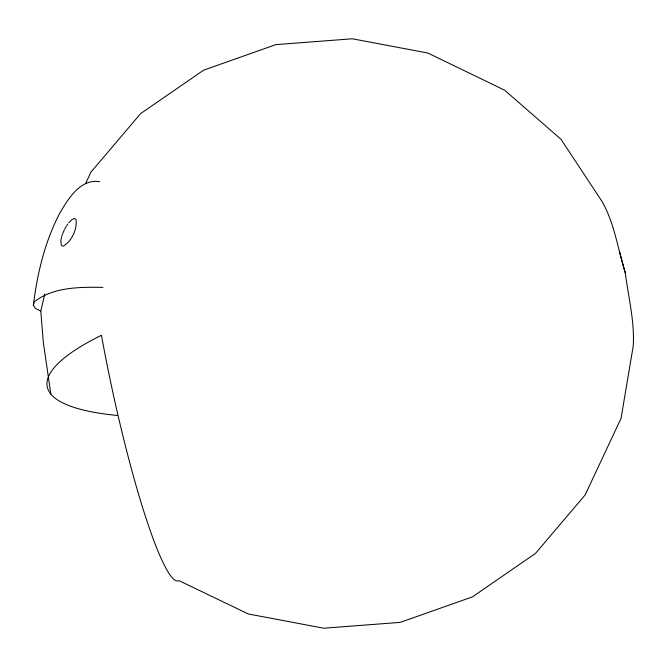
<?xml version="1.0" encoding="UTF-8"?>
<svg xmlns="http://www.w3.org/2000/svg" width="667" height="667" viewBox="0 0 667 667"><rect width="100%" height="100%" fill="white"/><g stroke="black" fill="none" stroke-linecap="round" stroke-linejoin="round"><path stroke-width="1" d="M50.834 394.08L43.313 342.313L40.795 311.139L35.568 308.479L33.35 305.286C37.26 273.528 44.806 241.938 59.63 213.39C68.067 199.166 80.24 178.481 99.6 181.707M61.572 237.052L60.905 240.237L61.164 244.822L62.073 245.906L63.423 246.073C71.811 240.945 77.047 229.656 76.138 219.935L75.229 218.843L73.87 218.684L72.161 219.451L68.668 222.92M40.795 311.139L44.714 294.014M33.35 305.286L34.3 301.776C53.252 286.985 79.873 286.977 102.918 287.377M61.856 236.176L62.431 234.425M62.723 233.55L64.274 229.965M85.684 183.333L91.004 172.069L140.604 113.615L203.668 70.143L275.896 44.622L352.351 38.786L427.839 53.026L504.644 90.195L560.989 139.278L602.143 201.601C614.557 223.503 617.85 249.183 625.304 272.92C628.364 297.174 634.734 321.436 633.233 346.04L621.052 418.317L585.142 494.931L535.534 553.385L472.469 596.857L400.25 622.378L323.787 628.214L248.299 613.973L178.931 580.607A209.071 24.971 78.1 0 1 101.442 335.268A295.673 66.141 -10.3 0 0 117.534 415.466M64.741 229.106L66.125 226.547M66.633 225.788L67.642 224.279M619.46 251.309L625.304 272.92"/></g></svg>
